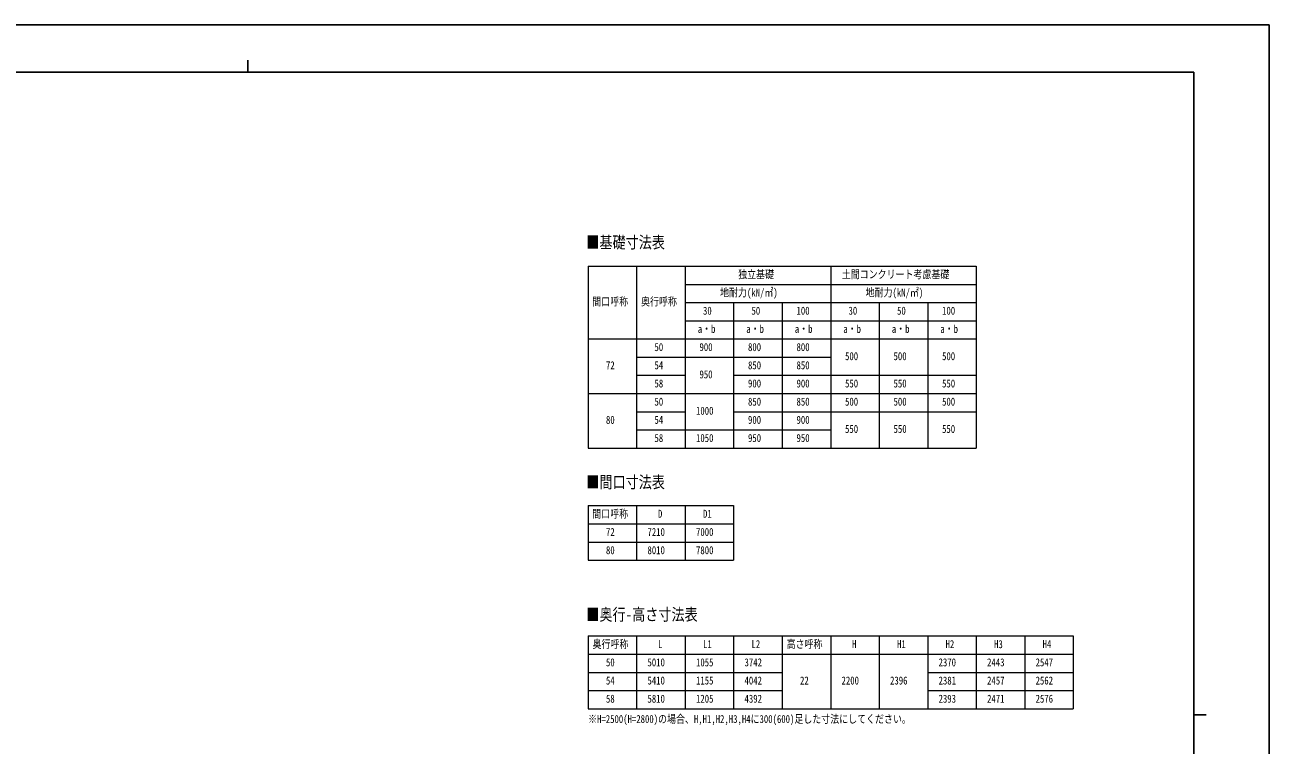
# Model space of a CAD drawing. Units: millimetres, scale not verified. Extents: x -16820 to 16820, y -11880 to 11880.
# Drawn here: x -3698 to 16820, y 0 to 11880 of the extents above; entities that cross this region are included whole.
import ezdxf
from ezdxf.enums import TextEntityAlignment as Align

# ---------------------------------------------------------------- set-up
doc = ezdxf.new("R2010")
doc.units = ezdxf.units.MM
doc.header["$LTSCALE"] = 60
doc.layers.add('0-1_TABLE1', color=7, linetype='Continuous', lineweight=18)
doc.layers.add('0-2_USER1', color=3, linetype='Continuous')
doc.layers.add('0-6_YKK_ZWAK', color=7, linetype='Continuous')
doc.styles.add('ＭＳ ゴシック', font='')
doc.styles.get('ＭＳ ゴシック').set_extended_font_data('MS Gothic')

msp = doc.modelspace()

# ---------------------------------------------------------------- linework, layer by layer
at = {"layer": '0-1_TABLE1'}
for p, q in [((5590.08, 7900), (11990.08, 7900)), ((5590.08, 7900), (5590.08, 4900)), ((6390.08, 7900), (6390.08, 4900)), ((7190.08, 7900), (7190.08, 4900)), ((9590.08, 7900), (9590.08, 4900)), ((7190.08, 7600), (11990.08, 7600)), ((7190.08, 7300), (11990.08, 7300)), ((11190.08, 7300), (11190.08, 4900)), ((7190.08, 7000), (11990.08, 7000)), ((5590.08, 6700), (11990.08, 6700)), ((6390.08, 6400), (9590.08, 6400)), ((6390.08, 6100), (7190.08, 6100)), ((6390.08, 5500), (7190.08, 5500)), ((5590.08, 3950), (7990.08, 3950)), ((5590.08, 3950), (5590.08, 3050)), ((6390.08, 3950), (6390.08, 3050)), ((7190.08, 3950), (7190.08, 3050)), ((7990.08, 3950), (7990.08, 3050)), ((5590.08, 3650), (7990.08, 3650)), ((5590.08, 3350), (7990.08, 3350)), ((5590.08, 3050), (7990.08, 3050)), ((5590.08, 1800), (13590.08, 1800)), ((5590.08, 1800), (5590.08, 600)), ((6390.08, 1800), (6390.08, 600)), ((7190.08, 1800), (7190.08, 600)), ((7990.08, 1800), (7990.08, 600)), ((8790.08, 1800), (8790.08, 600)), ((9590.08, 1800), (9590.08, 600)), ((10390.08, 1800), (10390.08, 600)), ((11190.08, 1800), (11190.08, 600)), ((11990.08, 1800), (11990.08, 600)), ((12790.08, 1800), (12790.08, 600)), ((13590.08, 1800), (13590.08, 600)), ((5590.08, 1500), (13590.08, 1500)), ((5590.08, 1200), (8790.08, 1200)), ((11190.08, 1200), (13590.08, 1200)), ((5590.08, 900), (8790.08, 900)), ((11190.08, 900), (13590.08, 900)), ((5590.08, 600), (13590.08, 600))]:
    msp.add_line(p, q, dxfattribs=at)
for points in [[(11990.08, 7900), (11990.08, 7300), (11990.08, 4900)], [(7990.08, 7300), (7990.08, 6400), (7990.08, 4900)], [(8790.08, 7300), (8790.08, 6100), (8790.08, 5800), (8790.08, 4900)], [(10390.08, 7300), (10390.08, 6100), (10390.08, 4900)], [(7990.08, 6100), (11190.08, 6100), (11990.08, 6100)], [(5590.08, 5800), (11190.08, 5800), (11990.08, 5800)], [(7990.08, 5500), (11190.08, 5500), (11990.08, 5500)], [(6390.08, 5200), (7190.08, 5200), (7990.08, 5200), (9590.08, 5200)], [(5590.08, 4900), (10390.08, 4900), (11990.08, 4900)]]:
    msp.add_lwpolyline(points, dxfattribs=at)
at = {"layer": '0-6_YKK_ZWAK'}
for p, q in [((-19.92, 11300), (-19.92, 11100)), ((15580.08, 11100), (-15619.92, 11100)), ((15580.08, 11100), (15580.08, -10100)), ((15580.08, 500), (15780.08, 500))]:
    msp.add_line(p, q, dxfattribs=at)
msp.add_lwpolyline([(-16820, -11880), (16820, -11880), (16820, 11880), (-16820, 11880)], close=True, dxfattribs=at)

# ---------------------------------------------------------------- texts
at = {"layer": '0-1_TABLE1', "style": 'ＭＳ ゴシック', "width": 0.8}
for s, p in [('独立基礎', (8063.68, 7660)), ('土間コンクリート考慮基礎', (9772.48, 7660)), ('間口呼称', (5658.88, 7210)), ('奥行呼称', (6463.68, 7210)), ('地耐力(kN/㎡)', (7766.08, 7360)), ('地耐力(kN/㎡)', (10166.08, 7360)), ('30', (7484.48, 7060)), ('50', (8284.48, 7060)), ('100', (9026.88, 7060)), ('30', (9884.48, 7060)), ('50', (10684.48, 7060)), ('100', (11426.88, 7060)), ('a・b', (7398.08, 6760)), ('a・b', (8198.08, 6760)), ('a・b', (8998.08, 6760)), ('a・b', (9798.08, 6760)), ('a・b', (10598.08, 6760)), ('a・b', (11398.08, 6760)), ('50', (6684.48, 6460)), ('900', (7426.88, 6460)), ('800', (8226.88, 6460)), ('800', (9026.88, 6460)), ('500', (9826.88, 6310)), ('500', (10626.88, 6310)), ('500', (11426.88, 6310)), ('72', (5884.48, 6160)), ('54', (6684.48, 6160)), ('950', (7426.88, 6010)), ('850', (8226.88, 6160)), ('850', (9026.88, 6160)), ('58', (6684.48, 5860)), ('900', (8226.88, 5860)), ('900', (9026.88, 5860)), ('550', (9826.88, 5860)), ('550', (10626.88, 5860)), ('550', (11426.88, 5860)), ('50', (6684.48, 5560)), ('1000', (7369.28, 5410)), ('850', (8226.88, 5560)), ('850', (9026.88, 5560)), ('500', (9826.88, 5560)), ('500', (10626.88, 5560)), ('500', (11426.88, 5560)), ('80', (5884.48, 5260)), ('54', (6684.48, 5260)), ('900', (8226.88, 5260)), ('900', (9026.88, 5260)), ('58', (6684.48, 4960)), ('1050', (7369.28, 4960)), ('950', (8226.88, 4960)), ('950', (9026.88, 4960)), ('550', (9826.88, 5110)), ('550', (10626.88, 5110)), ('550', (11426.88, 5110)), ('間口呼称', (5658.88, 3710)), ('D', (6742.08, 3710)), ('D1', (7484.48, 3710)), ('72', (5884.48, 3410)), ('7210', (6569.28, 3410)), ('7000', (7369.28, 3410)), ('80', (5884.48, 3110)), ('8010', (6569.28, 3110)), ('7800', (7369.28, 3110)), ('奥行呼称', (5663.68, 1560)), ('L', (6742.08, 1560)), ('L1', (7484.48, 1560)), ('L2', (8284.48, 1560)), ('高さ呼称', (8863.68, 1560)), ('H', (9942.08, 1560)), ('H1', (10684.48, 1560)), ('H2', (11484.48, 1560)), ('H3', (12284.48, 1560)), ('H4', (13084.48, 1560)), ('50', (5884.48, 1260)), ('5010', (6569.28, 1260)), ('1055', (7369.28, 1260)), ('3742', (8169.28, 1260)), ('2370', (11369.28, 1260)), ('2443', (12169.28, 1260)), ('2547', (12969.28, 1260)), ('54', (5884.48, 960)), ('5410', (6569.28, 960)), ('1155', (7369.28, 960)), ('4042', (8169.28, 960)), ('22', (9084.48, 960)), ('2200', (9769.28, 960)), ('2396', (10569.28, 960)), ('2381', (11369.28, 960)), ('2457', (12169.28, 960)), ('2562', (12969.28, 960)), ('58', (5884.48, 660)), ('5810', (6569.28, 660)), ('1205', (7369.28, 660)), ('4392', (8169.28, 660)), ('2393', (11369.28, 660)), ('2471', (12169.28, 660)), ('2576', (12969.28, 660))]:
    msp.add_text(s, height=132, dxfattribs=at).set_placement(p, align=Align.BOTTOM_LEFT)
at = {"layer": '0-2_USER1', "style": 'ＭＳ ゴシック', "width": 0.8}
for s, height, p in [('■基礎寸法表', 197.9, (5561.2, 8136)), ('■間口寸法表', 197.9, (5561.2, 4180)), ('■奥行-高さ寸法表', 197.9, (5561.2, 1996)), ('※H=2500(H=2800)の場合、H,H1,H2,H3,H4に300(600)足した寸法にしてください。', 132, (5590, 325))]:
    msp.add_text(s, height=height, dxfattribs=at).set_placement(p, align=Align.BOTTOM_LEFT)

doc.saveas('drawing.dxf')
